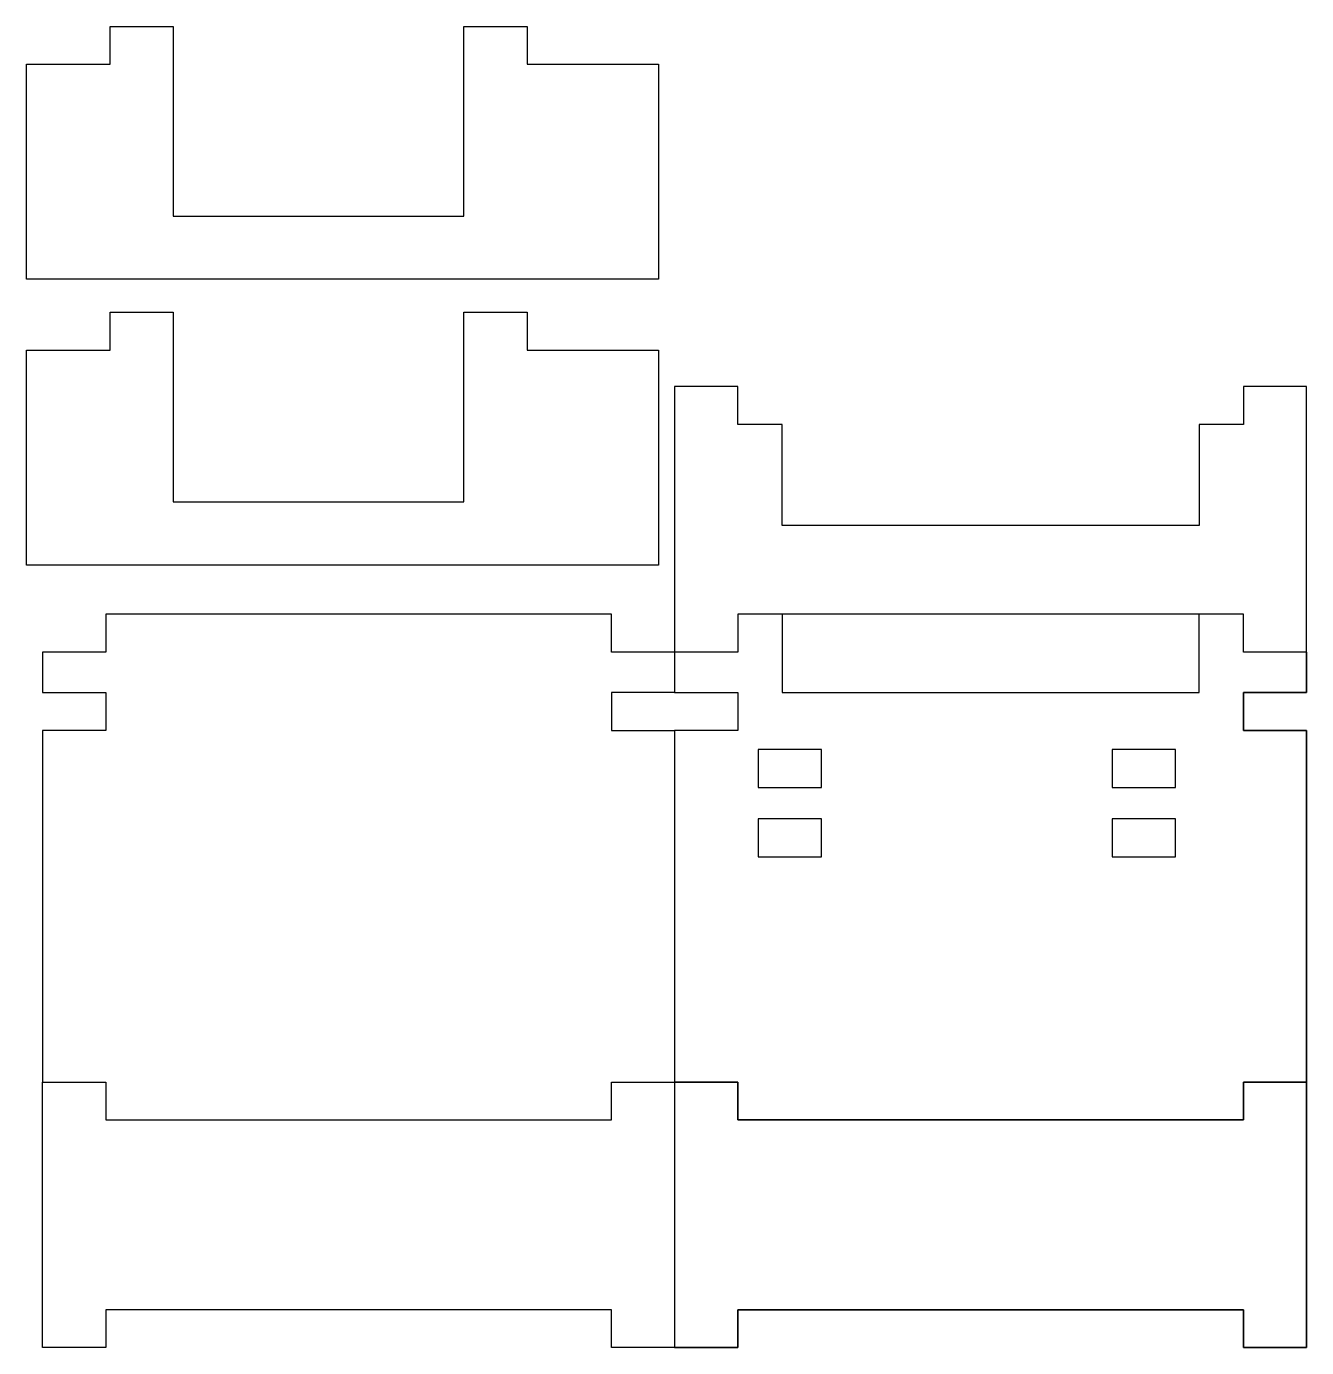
# Model space of a CAD drawing. Header units: millimetres. Extents: x -92 to 10, y 62 to 167.
import ezdxf

# ---------------------------------------------------------------- set-up
doc = ezdxf.new("R2010")
doc.units = ezdxf.units.MM

msp = doc.modelspace()

# ---------------------------------------------------------------- linework, layer by layer
for points in [[(-41.7, 146.68), (-91.7, 146.68), (-91.7, 163.68), (-85.08, 163.68), (-85.08, 166.68), (-80.08, 166.68), (-80.08, 151.68), (-57.08, 151.68), (-57.08, 166.68), (-52.08, 166.68), (-52.08, 163.68), (-41.7, 163.68)], [(-91.7, 124.09), (-91.7, 141.09), (-85.08, 141.09), (-85.08, 144.09), (-80.08, 144.09), (-80.08, 129.09), (-57.08, 129.09), (-57.08, 144.09), (-52.08, 144.09), (-52.08, 141.09), (-41.7, 141.09), (-41.7, 124.09)], [(-40.42, 83.21), (-35.42, 83.21), (-35.42, 80.21), (4.58, 80.21), (4.58, 83.21), (9.58, 83.21), (9.58, 111.01), (4.58, 111.01), (4.58, 114.01), (9.58, 114.01), (9.58, 117.21), (9.58, 138.21), (4.58, 138.21), (4.58, 135.21), (1.08, 135.21), (1.08, 127.21), (-0.42, 127.21), (-30.42, 127.21), (-31.92, 127.21), (-31.92, 135.21), (-35.42, 135.21), (-35.42, 138.21), (-40.42, 138.21), (-40.42, 117.21), (-45.42, 117.21), (-45.42, 120.21), (-85.42, 120.21), (-85.42, 117.21), (-90.42, 117.21), (-90.42, 114.01), (-85.42, 114.01), (-85.42, 111.01), (-90.42, 111.01), (-90.42, 83.21), (-85.42, 83.21), (-85.42, 80.21), (-45.42, 80.21), (-45.42, 83.21)], [(-28.8, 109.51), (-33.8, 109.51), (-33.8, 106.51), (-28.8, 106.51)], [(-0.8, 109.51), (-5.8, 109.51), (-5.8, 106.51), (-0.8, 106.51)], [(-28.8, 104.01), (-33.8, 104.01), (-33.8, 101.01), (-28.8, 101.01)], [(-0.8, 104.01), (-5.8, 104.01), (-5.8, 101.01), (-0.8, 101.01)], [(-40.42, 83.21), (-40.42, 62.21), (-35.42, 62.21), (-35.42, 65.21), (4.58, 65.21), (4.58, 62.21), (9.58, 62.21), (9.58, 83.21), (4.58, 83.21), (4.58, 80.21), (-35.42, 80.21), (-35.42, 83.21)]]:
    msp.add_lwpolyline(points, close=True)
for points in [[(9.58, 117.21), (9.58, 138.21), (4.58, 138.21), (4.58, 135.21), (1.08, 135.21), (1.08, 127.21), (-0.42, 127.21), (-30.42, 127.21), (-31.92, 127.21), (-31.92, 135.21), (-35.42, 135.21), (-35.42, 138.21), (-40.42, 138.21), (-40.42, 117.21)], [(-40.42, 117.21), (-45.42, 117.21), (-45.42, 120.21), (-85.42, 120.21), (-85.42, 117.21), (-90.42, 117.21), (-90.42, 114.01), (-85.42, 114.01), (-85.42, 111.01), (-90.42, 111.01), (-90.42, 83.21)], [(9.58, 117.21), (4.58, 117.21), (4.58, 120.21), (-35.42, 120.21), (-35.42, 117.21), (-40.42, 117.21)], [(-31.92, 120.21), (-31.92, 114.01), (1.08, 114.01), (1.08, 120.21)], [(-40.42, 117.21), (-40.42, 114.01), (-45.42, 114.01), (-45.42, 111.01), (-40.42, 111.01)], [(9.58, 117.21), (9.58, 114.01), (4.58, 114.01), (4.58, 111.01), (9.58, 111.01), (9.58, 83.21)], [(-40.42, 114.01), (-35.42, 114.01), (-35.42, 111.01), (-40.42, 111.01), (-40.42, 83.21)], [(-90.42, 83.21), (-85.42, 83.21), (-85.42, 80.21), (-45.42, 80.21), (-45.42, 83.21), (-40.42, 83.21)], [(9.58, 83.21), (9.58, 62.21), (4.58, 62.21), (4.58, 65.21), (-35.42, 65.21), (-35.42, 62.21), (-45.42, 62.21), (-45.42, 65.21), (-85.42, 65.21), (-85.42, 62.21), (-90.42, 62.21), (-90.42, 65.21), (-90.42, 83.21)], [(-40.42, 83.21), (-35.42, 83.21), (-35.42, 80.21), (4.58, 80.21), (4.58, 83.21), (9.58, 83.21)]]:
    msp.add_lwpolyline(points)

doc.saveas('drawing.dxf')
